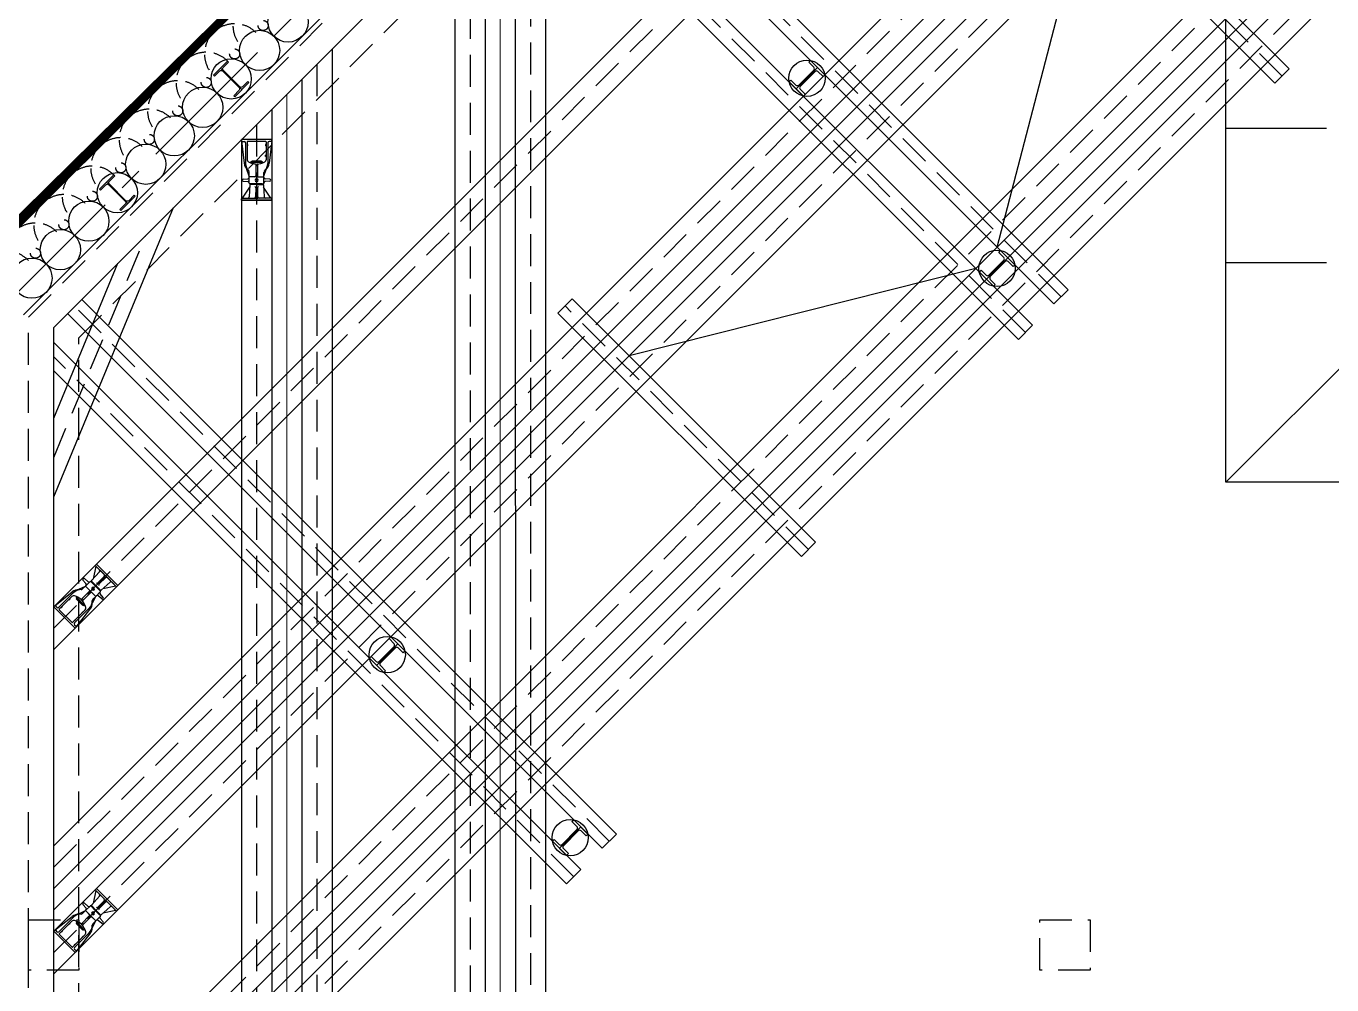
# Model space of a CAD drawing. Header units: millimetres. Extents: x 1073475 to 2890243, y -1340830 to -367733.
# Drawn here: x 2181321 to 2183594, y -378456 to -376787 of the extents above; entities that cross this region are included whole.
import ezdxf

# ---------------------------------------------------------------- set-up
doc = ezdxf.new("R2010")
doc.units = ezdxf.units.MM
doc.header["$LTSCALE"] = 50
for name, pattern in [('CENTER2', [28.575000000000003, 19.05, -3.175, 3.175, -3.175]), ('HIDDEN', [9.524999999999999, 6.35, -3.175]), ('HIDDEN2', [4.762499999999999, 3.175, -1.5875]), ('PHANTOM', [63.50000000000001, 31.75, -6.35, 6.35, -6.35, 6.35, -6.35])]:
    doc.linetypes.add(name, pattern=pattern)
doc.layers.add('_0', color=7, linetype='Continuous', lineweight=0)
for name, color, linetype in [('ANGLE', 1, 'Continuous'), ('CEN', 1, 'CENTER2'), ('CIP', 1, 'Continuous'), ('H-BEAM', 5, 'Continuous'), ('H-BEAM-상부', 173, 'Continuous'), ('HPILE-300x200', 3, 'Continuous'), ('POST PILE', 6, 'Continuous'), ('SGR', 8, 'Continuous'), ('ST-CEN', 1, 'HIDDEN'), ('ST-CEN(상부 H-BEAM)', 1, 'HIDDEN'), ('ST-CEN(하부 H-BEAM)', 1, 'HIDDEN'), ('STRUT', 3, 'Continuous'), ('WALE-1', 3, 'Continuous'), ('건축', 233, 'HIDDEN'), ('대지경계선', 6, 'PHANTOM'), ('법면', 41, 'Continuous'), ('유압JACK', 2, 'Continuous')]:
    doc.layers.add(name, color=color, linetype=linetype)

# ---------------------------------------------------------------- blocks, each defined once
blk = doc.blocks.new('계측평면')
at = {"layer": '대지경계선', "const_width": 60}
for points in [[(-5832.864789650936, -5157.838007851467), (-176.0105391723773, 499.0162449463169), (26244.97474421638, 499.0162437151084), (26244.97474204407, -35090.00000623028), (1238.203021687295, -35090.00000797046), (-5832.864790286098, -28018.93219313674), (-5832.864789650936, -5157.838007851467)], [(26246.58817301044, -35088.38657526327), (1239.816452653671, -35088.38657700345), (-5831.251359319722, -28017.31876216973), (-5831.25135868456, -5156.224576884455), (-174.3971082060016, 500.6296759133293), (26246.58817518275, 500.6296746821208)]]:
    blk.add_lwpolyline(points, dxfattribs=at)
blk = doc.blocks.new('A$C1D3235D9')
at = {"layer": 'SGR', "linetype": 'HIDDEN2'}
blk.add_circle((0, 0), 50, dxfattribs=at)
blk.add_arc((0, 0), 300, 0, 180, dxfattribs=at)
blk = doc.blocks.new('A$C59AB4A79')
at = {"layer": '_0', "color": 251}
for p, q in [((-17350.00001083058, -9950.000005321344), (-3550.000005690614, 3849.999998107785)), ((-17350.00001101382, -6950.000005876645), (-6550.000005690614, 3849.999998107785)), ((-12912.74171201722, 3275.126264072722), (-12912.74171200301, -27775.1262685617)), ((-15034.06205574772, 1153.805919843959), (-15034.06205573515, -25653.80592517531))]:
    blk.add_line(p, q, dxfattribs=at)
at = {"layer": 'ANGLE', "color": 251, "ltscale": 0.2}
for p, q in [((-7975.126273751725, -362.9942353351507), (-7068.108774897875, 3119.7591946217)), ((-8187.258308256976, -575.1262695410987), (-11631.80195658864, -1443.9339865027))]:
    blk.add_line(p, q, dxfattribs=at)
at = {"layer": 'CEN', "color": 251, "ltscale": 1.5}
blk.add_line((-17850.00001170323, -955.0252555035986), (-12544.9747555661, 4350.000001879875), dxfattribs=at)
at = {"layer": 'CIP', "color": 251}
for centre in [(-15021.57288728957, 1873.401869574562), (-15304.41559973103, 1590.559157066746), (-15587.25831217226, 1307.716444559046), (-15870.10102461372, 1024.873732051114), (-16152.94373705494, 742.0310195432976), (-16435.7864494964, 459.1883070354816), (-16718.62916193786, 176.3455945273163), (-17001.47187437932, -106.4971179806162), (-17284.31458682055, -389.3398304884322), (-17567.15729926201, -672.1825429962482)]:
    blk.add_circle(centre, 200, dxfattribs=at)
at = {"layer": 'H-BEAM', "color": 251}
for p, q in [((-7409.440848946339, -928.6796601403039), (-12188.12051092507, 3850.000001836568)), ((-11905.2777984112, 3850.000001802226), (-7268.019492708845, -787.2583039032761)), ((-7621.572883302113, -1140.811694496544), (-12475.12627699273, 3712.741699200007)), ((-12616.54763321741, 3571.320342942257), (-7762.994239539606, -1282.233050734038)), ((-17071.32035416667, -883.452379053575), (-11758.14755355078, -6196.625179674709)), ((-7268.019492708845, -787.2583039032761), (-7409.440848946339, -928.6796601403039)), ((-11899.56890978827, -6338.046535911737), (-17212.74171038996, -1024.873735310044)), ((-7762.994239539606, -1282.233050734038), (-7621.572883302113, -1140.811694496544)), ((-12111.70094414405, -6550.178570267977), (-17350.00001172535, -1311.879502678872)), ((-17350.00001174258, -1594.722215143847), (-12253.12230038154, -6691.599926505471)), ((-11758.14755355078, -6196.625179674709), (-11899.56890978827, -6338.046535911737)), ((-12253.12230038154, -6691.599926505471), (-12111.70094414405, -6550.178570267977))]:
    blk.add_line(p, q, dxfattribs=at)
at = {"layer": 'H-BEAM-상부', "color": 251}
for p, q in [((-7492.37284358195, 3826.865975858527), (-5073.13402812928, 1407.627160403994)), ((-5214.555384366307, 1266.205804166966), (-7633.794199820841, 3685.444619619637)), ((-5073.13402812928, 1407.627160403994), (-5214.555384366307, 1266.205804166966)), ((-12338.90873776865, -1019.669917724677), (-12197.48738152976, -878.2485614857869)), ((-12197.48738152976, -878.2485614857869), (-9778.24856607709, -3297.48737694032)), ((-9919.669922314119, -3438.908733177348), (-12338.90873776865, -1019.669917724677)), ((-9778.24856607709, -3297.48737694032), (-9919.669922314119, -3438.908733177348))]:
    blk.add_line(p, q, dxfattribs=at)
at = {"layer": 'HPILE-300x200', "color": 251}
for p, q in [((-15481.19229498156, 1201.650427393382), (-15693.32432936248, 1413.782461724477)), ((-16612.56314474717, 70.27957736165263), (-16824.69517912809, 282.4116116927471))]:
    blk.add_line(p, q, dxfattribs=at)
for points in [[(-15764.03500747285, 1343.071783597465), (-15754.13551253499, 1333.172288662056), (-15700.74895056174, 1386.558850647882, -0.414213562373095), (-15672.46467931429, 1386.558850651258), (-15508.41590605979, 1222.510077435174, -0.414213562373095), (-15508.4159060563, 1194.225806187722), (-15561.80246802978, 1140.839244201896), (-15551.90297309193, 1130.939749266487), (-15410.4816168712, 1272.361105520395), (-15420.38111180905, 1282.260600455804), (-15473.76767378231, 1228.874038469978, -0.414213562373095), (-15502.05194502976, 1228.874038466602), (-15666.10071828426, 1392.922811682685, -0.414213562373095), (-15666.10071828775, 1421.207082930137), (-15612.71415631426, 1474.593644915964), (-15622.61365125212, 1484.493139851373)], [(-16895.40585723845, 211.7009335657349), (-16885.5063623006, 201.8014386303257), (-16832.11980032735, 255.1880006161518, -0.414213562373095), (-16803.83552907989, 255.1880006195279), (-16639.78675582539, 91.13922740344424, -0.414213562373095), (-16639.7867558219, 62.85495615599211), (-16693.17331779539, 9.468394170165993), (-16683.27382285753, -0.4311007652431726), (-16541.8524666368, 140.9902554886648), (-16551.75196157466, 150.889750424074), (-16605.13852354791, 97.50318843824789, -0.414213562373095), (-16633.42279479536, 97.50318843487184), (-16797.47156804986, 261.5519616509555, -0.414213562373095), (-16797.47156805336, 289.8362328984076), (-16744.08500607987, 343.2227948842337), (-16753.98450101772, 353.1222898196429)]]:
    blk.add_lwpolyline(points, format="xyb", close=True, dxfattribs=at)
at = {"layer": 'POST PILE', "color": 251}
for p, q in [((-9757.968986153835, 1419.848477298976), (-9970.10102050961, 1207.716442942969)), ((-7869.060256718192, -469.0602523708949), (-8081.192291073967, -681.1922867269022)), ((-13929.89899546793, -4307.716450009262), (-14142.0310298237, -4519.84848436527)), ((-12111.70094414544, -6125.914501557359), (-12323.83297850122, -6338.046535913367))]:
    blk.add_line(p, q, dxfattribs=at)
for points in [[(-10040.81169862836, 1278.427121061599), (-10023.13402909879, 1296.104790591286), (-9973.283001024975, 1246.253762517706, 0.414213562373095), (-9944.998729777522, 1246.253762517706), (-9796.50630572834, 1394.746186566772, 0.414213562373095), (-9796.50630572834, 1423.03045781434), (-9846.357333802152, 1472.88148588792), (-9828.67966427235, 1490.559155417606), (-9687.258308035089, 1349.137799180346), (-9704.935977564659, 1331.460129650659), (-9754.78700563847, 1381.311157724238, 0.414213562373095), (-9783.071276885923, 1381.311157724238), (-9931.563700935105, 1232.818733675173, 0.414213562373095), (-9931.563700935105, 1204.534462427604), (-9881.712672861293, 1154.683434354025), (-9899.390342391096, 1137.005764824338)], [(-8151.902969192713, -610.4816086082719), (-8134.225299663143, -592.8039390785852), (-8084.374271589331, -642.6549671521643, 0.414213562373095), (-8056.090000341879, -642.6549671521643), (-7907.597576292697, -494.1625431030989, 0.414213562373095), (-7907.597576292697, -465.8782718555303), (-7957.448604366509, -416.0272437819513), (-7939.770934836706, -398.3495742522646), (-7798.349578599446, -539.7709304895252), (-7816.027248129016, -557.4486000192119), (-7865.878276202828, -507.5975719456328, 0.414213562373095), (-7894.16254745028, -507.5975719456328), (-8042.654971499462, -656.0899959946983, 0.414213562373095), (-8042.654971499462, -684.3742672422668), (-7992.80394342565, -734.2252953158459), (-8010.481612955453, -751.9029648455326)], [(-14212.74170794245, -4449.137806246639), (-14195.06403841288, -4431.460136716953), (-14145.21301033907, -4481.311164790532, 0.414213562373095), (-14116.92873909161, -4481.311164790532), (-13968.43631504243, -4332.818740741466, 0.414213562373095), (-13968.43631504243, -4304.534469493898), (-14018.28734311624, -4254.683441420319), (-14000.60967358644, -4237.005771890632), (-13859.18831734918, -4378.427128127893), (-13876.86598687875, -4396.104797657579), (-13926.71701495256, -4346.253769584, 0.414213562373095), (-13955.00128620001, -4346.253769584), (-14103.4937102492, -4494.746193633066, 0.414213562373095), (-14103.4937102492, -4523.030464880634), (-14053.64268217538, -4572.881492954213), (-14071.32035170519, -4590.5591624839)], [(-12394.54365661996, -6267.335857794737), (-12376.86598709039, -6249.65818826505), (-12327.01495901658, -6299.509216338629, 0.414213562373095), (-12298.73068776913, -6299.509216338629), (-12150.23826371995, -6151.016792289563, 0.414213562373095), (-12150.23826371995, -6122.732521041995), (-12200.08929179376, -6072.881492968416), (-12182.41162226396, -6055.203823438729), (-12040.9902660267, -6196.62517967599), (-12058.66793555627, -6214.302849205676), (-12108.51896363008, -6164.451821132097, 0.414213562373095), (-12136.80323487753, -6164.451821132097), (-12285.29565892671, -6312.944245181163, 0.414213562373095), (-12285.29565892671, -6341.228516428731), (-12235.4446308529, -6391.07954450231), (-12253.1223003827, -6408.757214031997)]]:
    blk.add_lwpolyline(points, format="xyb", close=True, dxfattribs=at)
for centre in [(-9864.035003331723, 1313.782460120972), (-7975.12627389608, -575.1262695488986), (-14035.96501264581, -4413.782467187266), (-12217.76696132333, -6231.980518735363)]:
    blk.add_circle(centre, 180.2775637731995, dxfattribs=at)
at = {"layer": 'ST-CEN', "color": 251}
for p, q in [((-17350.00001189834, -4150.000007108087), (-9350.000005690614, 3849.999998107785)), ((-17350.00001080474, -10374.26407398074), (-3125.735936952988, 3849.999998107087)), ((-17350.00001085666, -9525.73593666195), (-3974.264074427774, 3849.999998108251)), ((-17350.00001098798, -7374.26407453604), (-6125.735936952988, 3849.999998106854)), ((-17350.00001103943, -6525.735937216785), (-6974.264074428007, 3849.999998108251)), ((-12612.74171201838, 3575.126264142105), (-12612.74171200255, -28075.1262685135)), ((-13212.74171201861, 2975.126264001708), (-13212.74171200232, -27475.12626861106)), ((-14734.06205574842, 1453.805919913808), (-14734.06205573515, -25953.80592512665)), ((-15334.06205574865, 853.8059197724797), (-15334.06205573445, -25353.80592522444)), ((-17350.00001299102, -2455.025255470537), (-16435.78645065217, -247.9184743992519))]:
    blk.add_line(p, q, dxfattribs=at)
at = {"layer": 'ST-CEN(상부 H-BEAM)', "color": 251}
for p, q in [((-5143.844706248026, 1336.916482285713), (-7563.0835216993, 3756.155297740945)), ((-9848.959244195838, -3368.198055058601), (-12268.19805964711, -948.9592396033695))]:
    blk.add_line(p, q, dxfattribs=at)
at = {"layer": 'ST-CEN(하부 H-BEAM)', "color": 251}
for p, q in [((-7338.730170827592, -857.9689820220228), (-12046.69915466593, 3850.000001819455)), ((-7692.28356142086, -1211.522372615291), (-12545.83695510984, 3642.031021066592)), ((-11828.85823166952, -6267.335857793456), (-17142.03103227704, -954.1630571807036)), ((-12182.41162226279, -6620.889248386724), (-17350.00001173397, -1453.30085892044))]:
    blk.add_line(p, q, dxfattribs=at)
at = {"layer": 'STRUT', "color": 251}
for p, q in [((-17350.00001191185, -4362.132041463396), (-9137.8679713225, 3849.999998107553)), ((-17350.00001188531, -3937.867972752545), (-9562.132040059892, 3849.999998107785)), ((-17350.00001081754, -10162.13203965104), (-3337.867971321801, 3849.99999810732)), ((-17350.00001079193, -10586.39610831044), (-2913.603902584175, 3849.999998106621)), ((-17350.00001084362, -9737.867970991647), (-3762.13204005966, 3849.999998107553)), ((-17350.0000108697, -9313.603902332252), (-4186.396108797053, 3849.999998108484)), ((-17350.00001100125, -7162.132040205877), (-6337.867971321801, 3849.99999810732)), ((-17350.00001097494, -7586.396108865505), (-5913.603902584175, 3849.999998106388)), ((-17350.00001102709, -6737.867971547181), (-6762.132040059427, 3849.999998107553)), ((-17350.0000110527, -6313.60390288732), (-7186.396108797053, 3849.999998108251)), ((-12462.74171201815, 3725.126264177496), (-12462.74171200232, -28225.12626848905)), ((-12762.74171201815, 3425.126264107181), (-12762.74171200278, -27925.12626853772)), ((-13062.74171201861, 3125.126264036167), (-13062.74171200232, -27625.12626858708)), ((-13362.74171201838, 2825.126263965853), (-13362.74171200255, -27325.12626863574)), ((-14584.06205574842, 1603.805919948965), (-14584.06205573445, -26103.80592510221)), ((-14884.06205574796, 1303.805919878185), (-14884.06205573422, -25803.80592515133)), ((-15184.06205574865, 1003.80591980787), (-15184.06205573468, -25503.80592520023)), ((-15484.06205574889, 703.8059197377879), (-15484.06205573422, -25203.80592524935))]:
    blk.add_line(p, q, dxfattribs=at)
at = {"layer": 'STRUT', "color": 251, "ltscale": 0.2}
for p, q in [((-17350.00001296704, -2846.994144870667), (-16158.62259092671, 29.24538528057747)), ((-17350.000013015, -2063.056366070639), (-16712.95031037717, -525.0823340795469))]:
    blk.add_line(p, q, dxfattribs=at)
at = {"layer": 'WALE-1', "color": 251}
for p, q in [((-17650.00001170812, -1037.867967969971), (-12462.13204308739, 4150.000001870096)), ((-17350.00001171627, -1162.132036668714), (-12337.86797437025, 3850.000001854962)), ((-17350.00001306995, -23337.86796821724), (-17350.00001171627, -1162.132036668714))]:
    blk.add_line(p, q, dxfattribs=at)
at = {"layer": '건축', "color": 251}
for p, q in [((-18377.83954521641, -807.8380059705814), (-12720.98529473809, 4849.016246827203)), ((-17600.00001170998, -1058.578646086506), (-12441.42136496888, 4100.000001867767)), ((-17100.00001172256, -1265.685427251388), (-12234.31458377186, 3600.000001843902)), ((-17600.00001307623, -23441.42135881667), (-17600.00001170998, -1058.578646086506)), ((-17100.00001306366, -23234.3145776178), (-17100.00001172256, -1265.685427251388)), ((-17600.00001279544, -7550.000001317239), (-17600.00001276494, -7050.000001317239)), ((-17600.00001276494, -7050.000001317239), (-17100.00001276494, -7050.00000134774)), ((-17100.00001276494, -7050.00000134774), (-17100.00001279544, -7550.00000134774)), ((-7550.000012850389, -7550.000001930748), (-7550.000012819888, -7050.000001930748)), ((-7550.000012819888, -7050.000001930748), (-7050.000012819888, -7050.000001961249)), ((-7050.000012819888, -7050.000001961249), (-7050.000012850389, -7550.000001961249)), ((-17100.00001279544, -7550.00000134774), (-17600.00001279544, -7550.000001317239)), ((-7050.000012850389, -7550.000001961249), (-7550.000012850389, -7550.000001930748))]:
    blk.add_line(p, q, dxfattribs=at)
at = {"layer": '대지경계선', "const_width": 60}
blk.add_lwpolyline([(13699.99998647836, -30740.00000434951), (-11306.77173387841, -30740.00000608969), (-18377.83954585181, -23668.93219125597), (-18377.83954521664, -807.8380059706978), (-12720.98529473809, 4849.016246827086), (13699.99998865067, 4849.016245595878)], dxfattribs=at)
at = {"layer": '법면', "color": 251}
for p, q in [((-5699.999999697553, -2699.999999225256), (-5699.999999697553, 3850.000001072302)), ((-5699.999999697553, 816.6666681634961), (-4699.999999697553, 816.6666681634961)), ((-5699.999999697553, -516.6666651697597), (-4699.999999697553, -516.6666651697597)), ((-5699.999999697553, -2699.999999225256), (-3699.999999697553, -699.999999225256)), ((2900.000000296859, -2699.999999225256), (-5699.999999697553, -2699.999999225256))]:
    blk.add_line(p, q, dxfattribs=at)
at = {"layer": '유압JACK', "color": 251}
for p, q in [((-15484.06205562968, 690.8059197028633), (-15484.06205574889, 703.8059197377879)), ((-15184.06205568928, 703.8059197379043), (-15484.06205574889, 703.8059197377879)), ((-15484.06205562968, 690.8059197028633), (-15458.085096878, 469.3342326369602)), ((-15479.06205562968, 685.8059196982067), (-15459.06205559988, 685.8059196982067)), ((-15444.06205565948, 670.8059196847025), (-15444.06205565948, 459.7337067988701)), ((-15428.06205565948, 682.8059196723625), (-15428.06205559988, 504.341094653355)), ((-15428.06205568928, 655.8059197291732), (-15424.06205568928, 655.8059197292896)), ((-15243.06205565948, 685.8059196983231), (-15425.06205562968, 685.8059196983231)), ((-15424.06205568928, 655.8059197292896), (-15424.06205562968, 640.8059196575778)), ((-15244.06205568928, 655.8059197292896), (-15244.06205562968, 640.8059196575778)), ((-15240.06205574889, 655.8059197292896), (-15244.06205568928, 655.8059197292896)), ((-15240.06205562968, 682.8059196724789), (-15240.06205557007, 504.3410946534714)), ((-15224.06205562968, 670.805919684819), (-15224.06205562968, 459.7337067989865)), ((-15184.06205562968, 690.8059197029797), (-15210.03901438136, 469.3342324624537)), ((-15189.06205562968, 685.8059196983231), (-15209.06205559988, 685.8059196983231)), ((-15184.06205562968, 690.8059197029797), (-15184.06205568928, 703.8059197379043)), ((-15428.06205565948, 640.8059196574613), (-15424.06205562968, 640.8059196575778)), ((-15428.06205565948, 550.8059197012335), (-15424.06205562968, 550.8059197013499)), ((-15428.06205568928, 535.805919745937), (-15424.06205568928, 535.8059197460534)), ((-15424.06205568928, 535.8059197460534), (-15424.06205562968, 550.8059197013499)), ((-15240.06205562968, 640.8059196575778), (-15244.06205562968, 640.8059196575778)), ((-15244.06205568928, 535.8059197460534), (-15244.06205562968, 550.8059197013499)), ((-15240.06205562968, 550.8059197013499), (-15244.06205562968, 550.8059197013499)), ((-15240.06205574889, 535.8059197460534), (-15244.06205568928, 535.8059197460534)), ((-15406.56205559988, 340.8059196273098), (-15429.88044847269, 408.2937363593373)), ((-15414.52944038529, 392.8059197677067), (-15426.68748445529, 404.9639638575027)), ((-15391.26741052885, 477.8059197283583), (-15391.26741046924, 482.8059196163667)), ((-15276.26741052885, 482.8059197327821), (-15391.26741046924, 482.8059196163667)), ((-15276.26741040964, 477.805919611943), (-15391.26741052885, 477.8059197283583)), ((-15381.06205562968, 477.8059196701506), (-15386.46205569524, 477.8059197283583)), ((-15386.46205557603, 469.6024447492091), (-15386.46205569524, 477.8059197283583)), ((-15383.46205569524, 468.6229283268331), (-15383.46205563564, 477.805919611943)), ((-15381.4174104752, 477.8059197283583), (-15381.4174104156, 482.8059196163667)), ((-15381.06205562968, 485.8059197006514), (-15381.06205574889, 490.8059197635157)), ((-15287.06205568928, 490.8059197635157), (-15381.06205574889, 490.8059197635157)), ((-15379.06205565948, 485.8059197006514), (-15381.06205562968, 485.8059197006514)), ((-15379.06205571909, 482.8059197327821), (-15381.06205574889, 482.8059197327821)), ((-15381.06205562968, 477.8059196701506), (-15381.06205574889, 482.8059197327821)), ((-15281.66205556411, 477.805919611943), (-15381.06205562968, 477.8059196701506)), ((-15381.01741058845, 477.8059197283583), (-15381.01741046924, 482.8059196163667)), ((-15379.06205571909, 482.8059197327821), (-15379.06205565948, 485.8059197006514)), ((-15287.06205562968, 485.8059197006514), (-15379.06205565948, 485.8059197006514)), ((-15287.06205568928, 482.8059197327821), (-15379.06205571909, 482.8059197327821)), ((-15343.06205568928, 456.5867996589513), (-15343.06205568928, 343.3059197460534)), ((-15325.06205568928, 445.1356497177621), (-15343.06205568928, 445.1356497177621)), ((-15325.06205568928, 456.5867996589513), (-15325.06205568928, 343.3059197460534)), ((-15289.06205574889, 482.8059197327821), (-15289.06205562968, 485.8059197006514)), ((-15287.06205562968, 485.8059197006514), (-15287.06205568928, 490.8059197635157)), ((-15287.06205562968, 477.8059196701506), (-15287.06205568928, 482.8059197327821)), ((-15286.51741046924, 477.805919611943), (-15286.51741052885, 482.8059196745744)), ((-15284.66205559392, 468.6229282104177), (-15284.66205565352, 477.8059197283583)), ((-15281.66205562372, 469.6024448074168), (-15281.66205556411, 477.805919611943)), ((-15276.26741040964, 477.805919611943), (-15276.26741052885, 482.8059197327821)), ((-15261.56205565948, 340.8059197437251), (-15238.24366272707, 408.2937364176614)), ((-15253.59467087407, 392.8059195930837), (-15241.43662680406, 404.9639636828797)), ((-15466.56205559988, 310.8059196581598), (-15420.31637350935, 314.6597265930614)), ((-15466.56205559988, 290.805919639999), (-15420.31637344975, 286.9521128801862)), ((-15406.56205565948, 335.8059197393013), (-15406.56205565948, 376.4617901943857)), ((-15317.56205557007, 335.805919622886), (-15406.56205565948, 335.8059197393013)), ((-15406.56205557007, 272.0039264155785), (-15406.56205565948, 331.8059197239345)), ((-15406.56205559988, 330.8059196182294), (-15406.56205565948, 331.8059197239345)), ((-15406.56205559988, 329.6079128825804), (-15406.56205565948, 331.8059197239345)), ((-15406.56205565948, 269.8059197490802), (-15406.56205557007, 272.0039264155785)), ((-15334.06205571909, 335.8059197393013), (-15402.56205565948, 335.8059197393013)), ((-15334.06205571909, 265.805919791921), (-15402.56205565948, 265.8059197337134)), ((-15334.06205571909, 259.8059197399998), (-15395.36826823372, 259.8059197399998)), ((-15278.66205565352, 265.8059197337134), (-15389.46205560584, 265.8059196172981)), ((-15389.46205560584, 259.8059196235845), (-15389.46205560584, 265.8059196172981)), ((-15278.66205565352, 259.8059197399998), (-15389.46205560584, 259.8059196235845)), ((-15386.46205569524, 259.8059197399998), (-15386.46205569524, 265.8059197337134)), ((-15325.06205557007, 362.3574286653893), (-15343.06205557007, 362.3574286653893)), ((-15334.06205571909, 335.8059197393013), (-15265.56205559988, 335.805919622886)), ((-15334.06205571909, 265.805919791921), (-15265.56205559988, 265.8059196172981)), ((-15334.06205571909, 259.8059197399998), (-15272.75584305543, 259.8059196235845)), ((-15317.56205557007, 335.805919622886), (-15261.56205559988, 335.805919622886)), ((-15281.66205556411, 259.8059196235845), (-15281.66205556411, 265.8059196172981)), ((-15278.66205565352, 259.8059197399998), (-15278.66205565352, 265.8059197337134)), ((-15261.56205559988, 335.805919622886), (-15261.56205559988, 376.461790136178)), ((-15261.56205565948, 330.8059197346447), (-15261.56205559988, 331.8059196657268)), ((-15261.56205565948, 272.0039264737861), (-15261.56205559988, 331.8059196657268)), ((-15261.56205571909, 329.6079129407881), (-15261.56205559988, 331.8059196657268)), ((-15261.56205559988, 269.8059196326649), (-15261.56205565948, 272.0039264737861)), ((-15201.56205565948, 310.8059197164839), (-15247.80773783941, 314.6597265348537)), ((-15201.56205565948, 290.8059196983231), (-15247.8077377798, 286.9521127637709)), ((-15475.06205559964, 121.8059197077528), (-15402.48622359056, 232.6311767898733)), ((-15401.36004538555, 254.119935408351), (-15407.5493546247, 136.0208803330315)), ((-15341.78818805236, 224.5847349622054), (-15343.73753748531, 136.4741425734246)), ((-15326.3359233262, 224.5847349039977), (-15324.38657377358, 136.4741423988016)), ((-15266.76406587381, 254.1199354665587), (-15260.57475657458, 136.0208802748239)), ((-15193.06205565925, 121.8059197078692), (-15265.63788760919, 232.6311767316656)), ((-15484.06205574865, 103.8059197845869), (-15484.06205562945, 116.805919703329)), ((-15184.06205568905, 103.8059197847033), (-15484.06205574865, 103.8059197845869)), ((-15484.06205574865, 103.8059197845869), (-15184.06205568905, 103.8059197847033)), ((-15479.06205562945, 121.8059197077528), (-15358.73386774655, 121.8059196496615)), ((-15479.06205562945, 121.8059197077528), (-15323.444859904, 121.8059197078692)), ((-15479.06205562945, 121.8059197077528), (-15422.52879760857, 121.8059196496615)), ((-15189.06205562945, 121.8059197078692), (-15334.06205571885, 121.8059197660768)), ((-15189.06205562945, 121.8059197078692), (-15309.39024354215, 121.8059197078692)), ((-15189.06205562945, 121.8059197078692), (-15245.59531365032, 121.8059197078692)), ((-15184.06205568905, 103.8059197847033), (-15184.06205562945, 116.8059197034454)), ((-16973.54485078063, -3678.371116092894), (-16894.41271057795, -3590.485970739741)), ((-16932.0999041996, -3532.69578709465), (-16959.14633204741, -3662.379940784536)), ((-16925.73594320216, -3513.603904078132), (-16934.92833134229, -3522.796292133862)), ((-16934.92833134555, -3529.86735994881), (-16894.95328123681, -3569.842410058365)), ((-16934.92833134555, -3529.86735994881), (-16832.39784805244, -3632.397843326326)), ((-16934.92833134555, -3529.86735994881), (-16849.84345370531, -3614.952237590682)), ((-16925.73594320216, -3513.603904078132), (-16713.60390880611, -3725.735938478378)), ((-16713.60390880611, -3725.735938478378), (-16925.73594320216, -3513.603904078132)), ((-16729.86736480356, -3734.928326494992), (-16839.90533916908, -3624.890352127142)), ((-17038.51947479579, -3735.988986710086), (-17102.72916138265, -3767.221485758084)), ((-17034.98394084652, -3732.453452676535), (-17063.73198258178, -3761.201494411216)), ((-17059.73267821153, -3672.34937638382), (-17029.75709567638, -3707.775064788759)), ((-17045.59054257465, -3658.207240747404), (-17010.16485413024, -3688.182823158801)), ((-16995.38596112141, -3772.051432402339), (-17034.98394084652, -3732.453452676535)), ((-16989.8691187948, -3687.338630710263), (-17032.15551375202, -3729.625025582151)), ((-17030.60128820734, -3728.070800206158), (-17032.15551375202, -3729.625025582151)), ((-17031.44840697735, -3728.917918891879), (-17032.15551375202, -3729.625025582151)), ((-16983.71869920893, -3783.71869447967), (-17032.15551372175, -3735.281879801303)), ((-16988.31489329459, -3685.784405125654), (-16989.8691187948, -3687.338630710263)), ((-16934.22122456273, -3734.221219834406), (-16982.65803903434, -3685.784405114828)), ((-16969.15229956247, -3690.804863386089), (-16973.3949402452, -3695.047504068702)), ((-16973.3949402452, -3695.047504068702), (-16895.04750884185, -3773.394935308956)), ((-16929.97858383879, -3729.978579110582), (-16973.32862245943, -3686.628540324513)), ((-16967.0309791998, -3692.926183584146), (-16971.27361988253, -3697.168824266759)), ((-16969.15229956247, -3690.804863386089), (-16890.80486815912, -3769.152294626343)), ((-16934.22122456273, -3734.221219834406), (-16885.78441005293, -3782.658034262829)), ((-16929.97858383879, -3729.978579110582), (-16886.6285452412, -3773.32861770899)), ((-16910.53664580686, -3699.610239864443), (-16849.61144663882, -3635.928244122886)), ((-16899.61024467554, -3710.536641078303), (-16835.92824909929, -3649.611441909568)), ((-16878.37112090713, -3773.54484588583), (-16790.48597567691, -3694.412705725292)), ((-16732.69579194929, -3732.099899349152), (-16862.37994572311, -3759.146327193244)), ((-16729.86736480356, -3734.928326494992), (-16814.95224238141, -3649.843448833097)), ((-16729.86736480356, -3734.928326494992), (-16769.84241487109, -3694.953276344342)), ((-16713.60390880611, -3725.735938478378), (-16722.79629698861, -3734.928326491965)), ((-17340.80762374727, -3928.675584530341), (-17165.83500816929, -3790.439936331473)), ((-17298.3812168634, -3942.817720141727), (-17149.13062381023, -3793.567127091577)), ((-17295.55278973002, -3962.616710006259), (-17169.35910179676, -3836.423021991155)), ((-17202.21469463292, -3869.278614911018), (-17199.38626750815, -3872.107042035786)), ((-17188.77966577979, -3861.500440391828), (-17199.38626750815, -3872.107042035786)), ((-17191.60809286241, -3858.672013309202), (-17188.77966577979, -3861.500440391828)), ((-17124.99484766251, -3843.260871702107), (-17128.53038156964, -3846.796405777801)), ((-17128.53038156964, -3846.796405777801), (-17047.21310169389, -3928.113685490564)), ((-17123.0187351394, -3856.550692849909), (-17126.55426904769, -3860.086226842483)), ((-17126.55426904769, -3860.086226842483), (-17060.08623157465, -3926.554264316801)), ((-17124.99484766251, -3843.260871702107), (-17043.67756782495, -3924.578151706024)), ((-17123.0187351394, -3856.550692849909), (-17057.96491124993, -3921.604516740888)), ((-17119.48320117197, -3855.843586175819), (-17121.60452157701, -3857.964906412293)), ((-17117.74700311339, -3850.508716251468), (-17121.28253702144, -3854.044250243809)), ((-17115.37952478603, -3841.274729251629), (-17121.18025749177, -3847.07546187297)), ((-17121.18025749177, -3847.07546187297), (-17050.89384343731, -3917.361876011128)), ((-17117.36188086821, -3850.893838578952), (-17120.8974147765, -3854.429372571292)), ((-17120.8974147765, -3854.429372571292), (-17055.8435908868, -3919.483196462155)), ((-17112.56558163557, -3842.703426746069), (-17119.05893716752, -3849.196782362065)), ((-17080.92281912128, -3767.124747414724), (-17098.11688995105, -3767.124747428461)), ((-17075.48763949051, -3862.759712655912), (-16995.38596112444, -3782.658034291468)), ((-17067.39045371464, -3854.662526880158), (-17054.66253165342, -3867.390448941616)), ((-17062.75971742929, -3875.48763471737), (-16982.65803906322, -3795.385956353042)), ((-17008.85741235758, -3796.129485355807), (-16996.12949029636, -3808.857407417265)), ((-16995.38596112141, -3772.051432402339), (-16932.45345761557, -3834.983936074073)), ((-16983.71869920893, -3783.71869447967), (-16935.28188474034, -3832.155508949305)), ((-16935.98899148451, -3838.519469858729), (-16967.22149061738, -3902.729156443849)), ((-16967.12475239579, -3880.922814389458), (-16967.12475240999, -3898.116885219119)), ((-16932.45345761557, -3834.983936074073), (-16961.20149930986, -3863.73197776766)), ((-16887.33863554592, -3789.869113878929), (-16929.62503048009, -3832.155508938595)), ((-16928.07080497942, -3830.601283353753), (-16929.62503048009, -3832.155508938595)), ((-16928.9179236663, -3831.448402040522), (-16929.62503048009, -3832.155508938595)), ((-16872.34938119981, -3859.732673316845), (-16907.77506962325, -3829.757090926636)), ((-16892.92618852179, -3767.030974428286), (-16897.16882920451, -3771.273615110898)), ((-16890.80486815912, -3769.152294626343), (-16895.04750884185, -3773.394935308956)), ((-16858.20724556316, -3845.590537680429), (-16888.18282811833, -3810.164849337772)), ((-16885.78441006388, -3788.314888523193), (-16887.33863554592, -3789.869113878929)), ((-17340.80762374727, -3928.675584530341), (-17350.00001188531, -3937.867972752545)), ((-17350.00001188531, -3937.867972752545), (-17137.86797748948, -4150.00000715279)), ((-17333.73655593209, -3928.675584527198), (-17319.59442032967, -3942.81772012997)), ((-17295.55278972723, -3966.859350732644), (-17166.85935557378, -4095.552784888889)), ((-17276.46090659383, -3943.524827038869), (-17273.6324795112, -3946.353254121495)), ((-17273.6324795112, -3946.353254121495), (-17263.0258777847, -3935.746652310947)), ((-17265.85430490947, -3932.918225186178), (-17263.0258777847, -3935.746652310947)), ((-17162.61671484727, -4095.552784891799), (-17036.42302691401, -3969.359096876695)), ((-17142.81772498274, -4098.381212025415), (-16993.56713192957, -3949.130618975381)), ((-17128.67558939336, -4140.807618888561), (-16990.43994131451, -3965.835003436892)), ((-17061.50044516753, -3988.77966100676), (-17072.10704689589, -3999.386262650602)), ((-17069.27861975017, -4002.214689796441), (-17072.10704689589, -3999.386262650602)), ((-17058.67201804277, -3991.608088131528), (-17061.50044516753, -3988.77966100676)), ((-17056.5506977085, -3923.018730282201), (-17060.08623157465, -3926.554264316801)), ((-17055.8435908868, -3919.483196462155), (-17057.96491124993, -3921.604516740888)), ((-17057.96491124993, -3921.604516740888), (-17056.5506977085, -3923.018730282201)), ((-17055.8435908868, -3919.483196462155), (-17054.42937730346, -3920.897410045611)), ((-17050.92541229003, -3917.330307240947), (-17054.46094620111, -3920.865840983344)), ((-17050.89384343731, -3917.361876011128), (-17054.42937730346, -3920.897410045611)), ((-17050.64256965765, -3917.61314987333), (-17054.17810352659, -3921.14868365787)), ((-17050.89384343731, -3917.361876011128), (-17047.07546681375, -3921.180252717109)), ((-17042.70343166566, -3912.565576881985), (-17049.19678711728, -3919.058932249085)), ((-17043.67756782495, -3924.578151706024), (-17047.21310169389, -3928.113685490564)), ((-17041.27473411104, -3915.379519845825), (-17047.07546681375, -3921.180252717109)), ((-17146.35325889895, -4073.632474736427), (-17135.74665717245, -4063.025872925879)), ((-17143.52483177418, -4076.460901861195), (-17146.35325889895, -4073.632474736427)), ((-17128.6755893901, -4133.73655107338), (-17142.81772503466, -4119.594415428466)), ((-17128.67558939336, -4140.807618888561), (-17137.86797748948, -4150.00000715279)), ((-17132.91823002673, -4065.854300071718), (-17135.74665717245, -4063.025872925879)), ((-16925.7359423181, -6737.867971531465), (-16934.92833045823, -6747.060359587194)), ((-16925.7359423181, -6737.867971531465), (-16713.60390792205, -6950.00000593171)), ((-16713.60390792205, -6950.00000593171), (-16925.7359423181, -6737.867971531465)), ((-16973.54484989657, -6902.635183546226), (-16894.41270969389, -6814.750038193073)), ((-16932.09990331554, -6756.959854547982), (-16959.14633116336, -6886.644008237869)), ((-16934.92833046149, -6754.131427402142), (-16894.95328035275, -6794.106477511697)), ((-16934.92833046149, -6754.131427402142), (-16832.39784716838, -6856.661910779658)), ((-16934.92833046149, -6754.131427402142), (-16849.84345282125, -6839.216305044014)), ((-16910.5366449228, -6923.874307317776), (-16849.61144575477, -6860.192311576218)), ((-16899.61024379148, -6934.800708531635), (-16835.92824821523, -6873.875509362901)), ((-16729.8673639195, -6959.192393948324), (-16839.90533828503, -6849.154419580474)), ((-16729.8673639195, -6959.192393948324), (-16814.95224149735, -6874.107516286429)), ((-17038.51947391173, -6960.253054163419), (-17102.72916049859, -6991.485553211416)), ((-17080.92281823722, -6991.388814868056), (-17098.11688906699, -6991.388814881793)), ((-17075.48763860646, -7087.023780109244), (-16995.38596024038, -7006.9221017448)), ((-17034.98393996246, -6956.717520129867), (-17063.73198169773, -6985.465561864548)), ((-17059.73267732747, -6896.613443837152), (-17029.75709479232, -6932.039132242091)), ((-17045.59054169059, -6882.471308200737), (-17010.16485324618, -6912.446890612133)), ((-16995.38596023736, -6996.315499855671), (-17034.98393996246, -6956.717520129867)), ((-16989.86911791074, -6911.602698163595), (-17032.15551286796, -6953.889093035483)), ((-17030.60128732328, -6952.334867659491), (-17032.15551286796, -6953.889093035483)), ((-17031.44840609329, -6953.181986345211), (-17032.15551286796, -6953.889093035483)), ((-16983.71869832487, -7007.982761933003), (-17032.15551283769, -6959.545947254635)), ((-16995.38596023736, -6996.315499855671), (-16932.45345673151, -7059.248003527406)), ((-16988.31489241053, -6910.048472578987), (-16989.86911791074, -6911.602698163595)), ((-16934.22122367867, -6958.485287287738), (-16982.65803815029, -6910.04847256816)), ((-16969.15229867841, -6915.068930839421), (-16973.39493936114, -6919.311571522034)), ((-16973.39493936114, -6919.311571522034), (-16895.04750795779, -6997.659002762288)), ((-16929.97858295473, -6954.242646563915), (-16973.32862157538, -6910.892607777845)), ((-16967.03097831574, -6917.190251037478), (-16971.27361899847, -6921.432891720091)), ((-16969.15229867841, -6915.068930839421), (-16890.80486727506, -6993.416362079675)), ((-16934.22122367867, -6958.485287287738), (-16885.78440916887, -7006.922101716162)), ((-16929.97858295473, -6954.242646563915), (-16886.62854435714, -6997.592685162323)), ((-16892.92618763773, -6991.295041881618), (-16897.16882832046, -6995.537682564231)), ((-16890.80486727506, -6993.416362079675), (-16895.04750795779, -6997.659002762288)), ((-16878.37112002308, -6997.808913339162), (-16790.48597479286, -6918.676773178624)), ((-16732.69579106523, -6956.363966802484), (-16862.37994483905, -6983.410394646577)), ((-16729.8673639195, -6959.192393948324), (-16769.84241398703, -6919.217343797674)), ((-16713.60390792205, -6950.00000593171), (-16722.79629610456, -6959.192393945297)), ((-17340.80762286321, -7152.939651983674), (-17165.83500728523, -7014.704003784806)), ((-17298.38121597935, -7167.08178759506), (-17149.13062292617, -7017.83119454491)), ((-17295.55278884596, -7186.880777459592), (-17169.3591009127, -7060.687089444487)), ((-17202.21469374886, -7093.54268236435), (-17199.38626662409, -7096.371109489119)), ((-17188.77966489573, -7085.764507845161), (-17199.38626662409, -7096.371109489119)), ((-17191.60809197836, -7082.936080762534), (-17188.77966489573, -7085.764507845161)), ((-17124.99484677846, -7067.524939155439), (-17128.53038068558, -7071.060473231133)), ((-17128.53038068558, -7071.060473231133), (-17047.21310080984, -7152.377752943896)), ((-17123.01873425534, -7080.814760303241), (-17126.55426816363, -7084.350294295815)), ((-17126.55426816363, -7084.350294295815), (-17060.08623069059, -7150.818331770133)), ((-17124.99484677846, -7067.524939155439), (-17043.6775669409, -7148.842219159356)), ((-17123.01873425534, -7080.814760303241), (-17057.96491036587, -7145.868584194221)), ((-17119.48320028791, -7080.107653629151), (-17121.60452069296, -7082.228973865625)), ((-17117.74700222933, -7074.772783704801), (-17121.28253613738, -7078.308317697141)), ((-17115.37952390197, -7065.538796704961), (-17121.18025660771, -7071.339529326302)), ((-17121.18025660771, -7071.339529326302), (-17050.89384255325, -7141.62594346446)), ((-17117.36187998415, -7075.157906032284), (-17120.89741389244, -7078.693440024625)), ((-17120.89741389244, -7078.693440024625), (-17055.84359000274, -7143.747263915488)), ((-17112.56558075151, -7066.967494199402), (-17119.05893628346, -7073.460849815398)), ((-17067.39045283059, -7078.92659433349), (-17054.66253076936, -7091.654516394949)), ((-17062.75971654523, -7099.751702170703), (-16982.65803817916, -7019.650023806375)), ((-17042.70343078161, -7136.829644335317), (-17049.19678623322, -7143.322999702417)), ((-17008.85741147352, -7020.393552809139), (-16996.1294894123, -7033.121474870597)), ((-16983.71869832487, -7007.982761933003), (-16935.28188385628, -7056.419576402637)), ((-16935.98899060045, -7062.783537312062), (-16967.22148973332, -7126.993223897181)), ((-16967.12475151173, -7105.18688184279), (-16967.12475152593, -7122.380952672451)), ((-16932.45345673151, -7059.248003527406), (-16961.2014984258, -7087.996045220993)), ((-16887.33863466186, -7014.133181332261), (-16929.62502959603, -7056.419576391927)), ((-16928.07080409536, -7054.865350807086), (-16929.62502959603, -7056.419576391927)), ((-16928.91792278225, -7055.712469493854), (-16929.62502959603, -7056.419576391927)), ((-16872.34938031575, -7083.996740770177), (-16907.7750687392, -7054.021158379968)), ((-16858.2072446791, -7069.854605133762), (-16888.18282723427, -7034.428916791105)), ((-16885.78440917982, -7012.578955976525), (-16887.33863466186, -7014.133181332261)), ((-17340.80762286321, -7152.939651983674), (-17350.00001100125, -7162.132040205877)), ((-17350.00001100125, -7162.132040205877), (-17137.86797660543, -7374.264074606122)), ((-17333.73655504803, -7152.93965198053), (-17319.59441944561, -7167.081787583302)), ((-17295.55278884317, -7191.123418185976), (-17166.85935468972, -7319.816852342221)), ((-17276.46090570977, -7167.788894492202), (-17273.63247862714, -7170.617321574828)), ((-17273.63247862714, -7170.617321574828), (-17263.02587690065, -7160.010719764279)), ((-17265.85430402542, -7157.182292639511), (-17263.02587690065, -7160.010719764279)), ((-17162.61671396322, -7319.816852345131), (-17036.42302602995, -7193.623164330027)), ((-17142.81772409868, -7322.645279478747), (-16993.56713104551, -7173.394686428714)), ((-17128.6755885093, -7365.071686341893), (-16990.43994043046, -7190.099070890225)), ((-17061.50044428348, -7213.043728460092), (-17072.10704601184, -7223.650330103934)), ((-17069.27861886611, -7226.478757249773), (-17072.10704601184, -7223.650330103934)), ((-17058.67201715871, -7215.872155584861), (-17061.50044428348, -7213.043728460092)), ((-17056.55069682444, -7147.282797735534), (-17060.08623069059, -7150.818331770133)), ((-17055.84359000274, -7143.747263915488), (-17057.96491036587, -7145.868584194221)), ((-17057.96491036587, -7145.868584194221), (-17056.55069682444, -7147.282797735534)), ((-17055.84359000274, -7143.747263915488), (-17054.4293764194, -7145.161477498943)), ((-17050.92541140597, -7141.594374694279), (-17054.46094531706, -7145.129908436676)), ((-17050.89384255325, -7141.62594346446), (-17054.4293764194, -7145.161477498943)), ((-17050.64256877359, -7141.877217326663), (-17054.17810264253, -7145.412751111202)), ((-17050.89384255325, -7141.62594346446), (-17047.07546592969, -7145.444320170442)), ((-17043.6775669409, -7148.842219159356), (-17047.21310080984, -7152.377752943896)), ((-17041.27473322698, -7139.643587299157), (-17047.07546592969, -7145.444320170442)), ((-17146.35325801489, -7297.896542189759), (-17135.74665628839, -7287.289940379211)), ((-17143.52483089012, -7300.724969314528), (-17146.35325801489, -7297.896542189759)), ((-17128.67558850604, -7358.000618526712), (-17142.81772415061, -7343.858482881798)), ((-17128.6755885093, -7365.071686341893), (-17137.86797660543, -7374.264074606122)), ((-17132.91822914267, -7290.11836752505), (-17135.74665628839, -7287.289940379211))]:
    blk.add_line(p, q, dxfattribs=at)
for centre, radius, start, end in [((-15479.06205574889, 690.805919761071), 4.999999999881765, 180, 270), ((-15459.06205571909, 670.8059197429102), 14.9999999996453, 0, 90), ((-15425.06205574889, 682.8059197888942), 2.999999999929059, 90, 180), ((-15243.06205571909, 682.8059197888942), 2.999999999929059, 0, 90), ((-15209.06205571909, 670.8059197430266), 14.9999999996453, 90, 180), ((-15189.06205568928, 690.8059197611874), 4.999999999881765, 270, 0), ((-15348.90573860426, 482.7457097865408), 109.9999999973988, 187.0030695903335, 225), ((-15334.06205571909, 467.8059197774855), 109.9999999974013, 180, 224.6397733945005), ((-15403.06205568928, 504.341094711679), 24.99999999940882, 180, 240.2376997128465), ((-15334.06205559988, 625.0059196733637), 163.9999999961219, 240.2376997128465, 270), ((-15426.56205568928, 376.4617901943857), 19.99999999952706, 0, 44.63977339450045), ((-15348.06205557007, 456.5867996007437), 4.999999999881765, 0, 85.24815830026006), ((-15334.06205559988, 625.0059196733637), 163.9999999961219, 270, 299.7623002871535), ((-15320.06205557007, 456.5867996007437), 4.999999999881765, 94.75184169973994, 180), ((-15241.56205557007, 376.461790136178), 19.99999999952706, 135.3602266007535, 180), ((-15334.06205571909, 467.8059197774855), 109.9999999973988, 315.3602266007535, 0), ((-15265.06205565948, 504.341094711679), 24.99999999940882, 299.7623002871535, 0), ((-15319.21837277431, 482.7457097283332), 109.9999999973988, 315, 352.9969304096665), ((-15466.56205559988, 300.8059196490794), 9.99999999976353, 90, 270), ((-15421.56205574889, 329.6079129989957), 14.9999999996453, 274.7636417571968, 0), ((-15421.56205562968, 272.0039264737861), 14.9999999996453, 0, 85.23635824280316), ((-15402.56205565948, 331.8059197239345), 3.999999999905412, 90, 180), ((-15402.56205565948, 269.8059197490802), 3.999999999905412, 180, 270), ((-15395.36826823372, 253.8059197460534), 5.999999999858119, 90, 177.0000000398297), ((-15350.56205568928, 343.3059197460534), 7.499999999822648, 270, 0), ((-15334.06205559988, 300.8059197074035), 14.9999999996453, 90, 270), ((-15334.06205559988, 300.8059197074035), 9.99999999976353, 90, 270), ((-15334.06205559988, 300.8059197074035), 14.9999999996453, 270, 90), ((-15334.06205559988, 300.8059197074035), 9.99999999976353, 270, 90), ((-15317.56205562968, 343.3059196878457), 7.499999999822648, 180, 270), ((-15272.75584305543, 253.8059196296381), 5.999999999858119, 2.999999966831229, 90), ((-15265.56205559988, 331.8059196657268), 3.999999999905412, 0, 90), ((-15265.56205559988, 269.8059196326649), 3.999999999905412, 270, 0), ((-15246.56205562968, 329.6079128825804), 14.9999999996453, 180, 265.2363582428031), ((-15246.56205551047, 272.0039264155785), 14.9999999996453, 94.76364175719685, 180), ((-15201.56205565948, 300.8059197074035), 9.99999999976353, 270, 90), ((-15422.52879766817, 136.8059197213734), 14.9999999996453, 270, 357.0000000398298), ((-15358.73386780615, 136.8059197213734), 14.9999999996453, 270, 358.7326010078622), ((-15351.78574160952, 224.8059196498943), 9.99999999976353, 358.7326010078622, 90), ((-15316.33836964983, 224.805919708102), 9.99999999976353, 90, 181.2673989921378), ((-15309.39024348254, 136.8059196631657), 14.9999999996453, 181.2673989921378, 270), ((-15245.59531359072, 136.8059196631657), 14.9999999996453, 182.9999999668312, 270), ((-15479.06205574865, 116.8059197615366), 4.999999999881765, 90, 180), ((-15189.06205568905, 116.8059197616531), 4.999999999881765, 0, 90), ((-16931.3927974354, -3526.33182612306), 4.999999999881765, 135, 225), ((-16905.55988296517, -3580.449011702323), 14.9999999996453, 317.9999999663723, 45), ((-16860.4500554339, -3625.558839234523), 14.9999999996453, 316.2673989968755, 45), ((-17077.87411822635, -3747.059358766302), 19.99999999952706, 270.3602265900034, 315), ((-17052.66161039309, -3665.278308565612), 9.99999999976353, 45, 225), ((-17029.32708662725, -3732.453452706919), 3.999999999905412, 135, 225), ((-17041.20788994711, -3717.464198383852), 14.9999999996453, 315, 40.23635824464627), ((-17000.47572057671, -3676.732028845814), 14.9999999996453, 229.7636417647541, 315), ((-16985.48646616982, -3688.612832250423), 3.999999999905412, 45, 135), ((-16969.08598177647, -3682.385899641667), 5.999999999858119, 137.9999999663723, 225), ((-16958.9699619289, -3758.969957031542), 14.9999999996453, 45, 225), ((-16958.9699619289, -3758.969957031542), 14.9999999996453, 225, 45), ((-16958.9699619289, -3758.969957031542), 9.99999999976353, 45, 225), ((-16958.9699619289, -3758.969957031542), 9.99999999976353, 225, 45), ((-16917.7623850815, -3692.697303139488), 9.99999999976353, 225, 316.2673989968755), ((-16892.69730795268, -3717.762380186468), 9.99999999976353, 133.7326010031245, 225), ((-16825.5588441079, -3660.450050643645), 14.9999999996453, 45, 133.7326010031245), ((-16780.44901659759, -3705.559878154891), 14.9999999996453, 45, 132.0000000336277), ((-16726.33183085127, -3731.3927927115), 4.999999999881765, 225, 315), ((-17151.68143224507, -3854.100691625383), 24.99999999940882, 74.76230028400451, 135), ((-17098.1168900053, -3877.124747537891), 109.9999999973988, 90, 127.9969304036532), ((-17077.05679435353, -3877.056789622409), 109.9999999973988, 90.36022659000345, 135), ((-17188.21398036787, -3988.213975465856), 163.9999999961219, 45, 74.76230028400451), ((-17079.02317343955, -3859.224178624456), 4.999999999881765, 229.7518417050802, 315), ((-17188.21398036787, -3988.213975465856), 163.9999999961219, 15.23769970137121, 45), ((-17059.2241835664, -3879.023168497835), 4.999999999881765, 135, 220.2481583000108), ((-17077.05679435353, -3877.056789622409), 109.9999999974013, 315, 359.6397733899447), ((-17000.68926198431, -3777.35473334929), 7.499999999822648, 315, 45), ((-16977.35473820427, -3800.689257211983), 7.499999999822648, 45, 135), ((-16947.05936366506, -3877.874113412574), 19.99999999952706, 135, 179.6397733899447), ((-16932.45345760463, -3829.327081813826), 3.999999999905412, 225, 315), ((-16917.46420323872, -3841.207885259413), 14.9999999996453, 49.76364176475411, 135), ((-16876.73203382734, -3800.475715680164), 14.9999999996453, 135, 220.2363582446463), ((-16882.38590455847, -3769.085977026261), 5.999999999858119, 225, 312.0000000336277), ((-16888.61283718841, -3785.486461398425), 3.999999999905412, 315, 45), ((-16865.2783133816, -3852.661605498637), 9.99999999976353, 225, 45), ((-17337.27208984038, -3932.211118519655), 4.999999999881765, 45, 135), ((-17308.98781855893, -3932.211118528154), 14.9999999996453, 225, 315), ((-17293.43146940554, -3964.738030495355), 2.999999999929059, 135, 225), ((-17054.10069642146, -3951.6814274512), 24.99999999940882, 315, 15.23769970137121), ((-17077.12475235271, -3898.116885273135), 109.9999999973988, 322.0030695910905, 0), ((-17164.73803520994, -4093.431464693742), 2.999999999929059, 225, 315), ((-17132.21112326416, -4108.98781382665), 14.9999999996453, 135, 225), ((-17132.21112325625, -4137.272085107979), 4.999999999881765, 315, 45), ((-16931.39279655134, -6750.595893576392), 4.999999999881765, 135, 225), ((-16905.55988208111, -6804.713079155656), 14.9999999996453, 317.9999999663723, 45), ((-16860.45005454984, -6849.822906687856), 14.9999999996453, 316.2673989968755, 45), ((-16825.55884322384, -6884.714118096977), 14.9999999996453, 45, 133.7326010031245), ((-17098.11688912124, -7101.388814991224), 109.9999999973988, 90, 127.9969304036532), ((-17077.05679346947, -7101.320857075742), 109.9999999973988, 90.36022659000345, 135), ((-17077.87411734229, -6971.323426219635), 19.99999999952706, 270.3602265900034, 315), ((-17052.66160950903, -6889.542376018944), 9.99999999976353, 45, 225), ((-17029.32708574319, -6956.717520160251), 3.999999999905412, 135, 225), ((-17041.20788906305, -6941.728265837184), 14.9999999996453, 315, 40.23635824464627), ((-17000.47571969265, -6900.996096299146), 14.9999999996453, 229.7636417647541, 315), ((-17000.68926110025, -7001.618800802622), 7.499999999822648, 315, 45), ((-16985.48646528577, -6912.876899703755), 3.999999999905412, 45, 135), ((-16969.08598089241, -6906.649967095), 5.999999999858119, 137.9999999663723, 225), ((-16958.96996104484, -6983.234024484875), 14.9999999996453, 45, 225), ((-16958.96996104484, -6983.234024484875), 14.9999999996453, 225, 45), ((-16958.96996104484, -6983.234024484875), 9.99999999976353, 45, 225), ((-16958.96996104484, -6983.234024484875), 9.99999999976353, 225, 45), ((-16917.76238419744, -6916.96137059282), 9.99999999976353, 225, 316.2673989968755), ((-16892.69730706862, -6942.026447639801), 9.99999999976353, 133.7326010031245, 225), ((-16882.38590367441, -6993.350044479594), 5.999999999858119, 225, 312.0000000336277), ((-16888.61283630435, -7009.750528851757), 3.999999999905412, 315, 45), ((-16780.44901571353, -6929.823945608223), 14.9999999996453, 45, 132.0000000336277), ((-16726.33182996721, -6955.656860164832), 4.999999999881765, 225, 315), ((-17151.68143136101, -7078.364759078715), 24.99999999940882, 74.76230028400451, 135), ((-17188.21397948381, -7212.478042919189), 163.9999999961219, 45, 74.76230028400451), ((-17079.02317255549, -7083.488246077788), 4.999999999881765, 229.7518417050802, 315), ((-17188.21397948381, -7212.478042919189), 163.9999999961219, 15.23769970137121, 45), ((-17059.22418268234, -7103.287235951168), 4.999999999881765, 135, 220.2481583000108), ((-17077.05679346947, -7101.320857075742), 109.9999999974013, 315, 359.6397733899447), ((-17077.12475146865, -7122.380952726468), 109.9999999973988, 322.0030695910905, 0), ((-16977.35473732022, -7024.953324665315), 7.499999999822648, 45, 135), ((-16947.059362781, -7102.138180865906), 19.99999999952706, 135, 179.6397733899447), ((-16932.45345672057, -7053.591149267158), 3.999999999905412, 225, 315), ((-16917.46420235466, -7065.471952712745), 14.9999999996453, 49.76364176475411, 135), ((-16876.73203294328, -7024.739783133497), 14.9999999996453, 135, 220.2363582446463), ((-16865.27831249754, -7076.925672951969), 9.99999999976353, 225, 45), ((-17337.27208895632, -7156.475185972988), 4.999999999881765, 45, 135), ((-17308.98781767488, -7156.475185981486), 14.9999999996453, 225, 315), ((-17293.43146852148, -7189.002097948687), 2.999999999929059, 135, 225), ((-17054.1006955374, -7175.945494904532), 24.99999999940882, 315, 15.23769970137121), ((-17164.73803432588, -7317.695532147074), 2.999999999929059, 225, 315), ((-17132.2111223801, -7333.251881279983), 14.9999999996453, 135, 225), ((-17132.21112237219, -7361.536152561312), 4.999999999881765, 315, 45)]:
    blk.add_arc(centre, radius, start, end, dxfattribs=at)
at = {"layer": 'SGR', "color": 251, "linetype": 'HIDDEN2', "rotation": 45.00000000673039}
for p in [(-15269.06026070076, 1838.046530486201), (-15551.90297314222, 1555.203817978385), (-15834.74568558345, 1272.361105470569), (-16117.58839802467, 989.5183929627528), (-16400.43111046613, 706.6756804549368), (-16683.27382290759, 423.8329679471208), (-16966.11653534905, 140.9902554388391), (-17248.95924779028, -141.8524570689769), (-17531.80196023174, -424.695169576793), (-17814.6446726732, -707.537882084609)]:
    blk.add_blockref('A$C1D3235D9', p, dxfattribs=at)

msp = doc.modelspace()

# ---------------------------------------------------------------- block references
at = {"ltscale": 0.2, "xscale": 0.1751524569241688, "yscale": 0.1751524569241688, "zscale": 0.1751524569241688, "rotation": 0.000612302615251796}
msp.add_blockref('A$C59AB4A79', (2184407.824571948, -377107.7345485468, 1.750000000000037e-09), dxfattribs=at)
at = {"xscale": 0.175, "yscale": 0.175, "zscale": 0.175}
msp.add_blockref('계측평면', (2182214.533573052, -376345.7690502725, 1.750000000000037e-09), dxfattribs=at)

doc.saveas('drawing.dxf')
